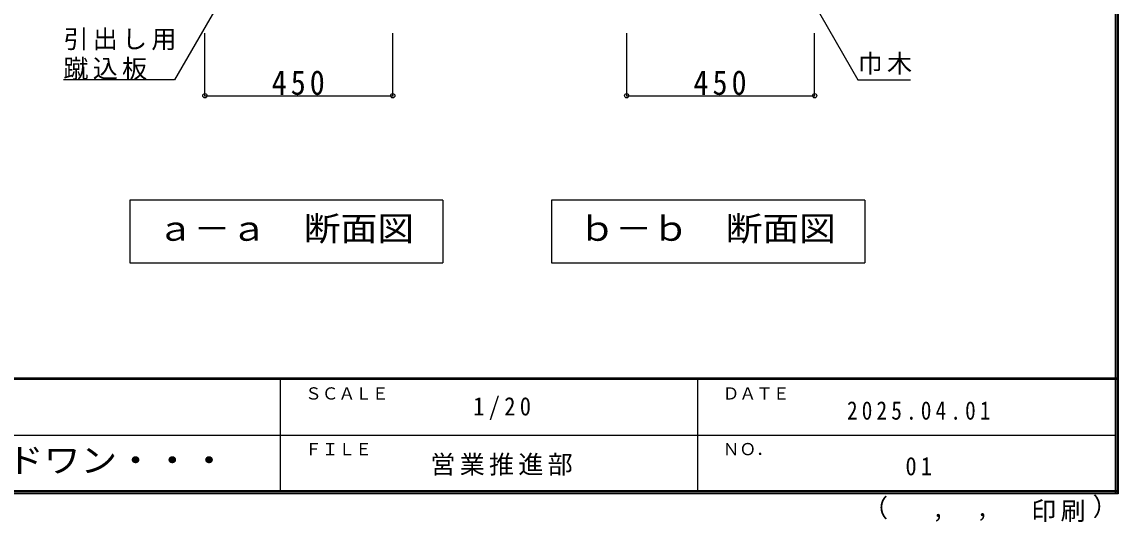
# Model space of a CAD drawing. Units: millimetres at full size, sheet at 1:20; details may follow other scales. Extents: x -8210 to 8210, y -5841 to 5773.
# Drawn here: x -3035 to -410, y 119 to 1317 of the extents above; entities that cross this region are included whole.
import ezdxf
from ezdxf.enums import TextEntityAlignment as Align

# ---------------------------------------------------------------- set-up
doc = ezdxf.new("R2010")
doc.units = ezdxf.units.MM
doc.header["$LTSCALE"] = 20
doc.header["$PDMODE"] = 32
doc.header["$PDSIZE"] = 10
for name, color, linetype in [('0-A_文字', 7, 'Continuous'), ('0-B_寸法', 7, 'Continuous'), ('F-1_枠', 6, 'Continuous'), ('F-A_文字', 7, 'Continuous')]:
    doc.layers.add(name, color=color, linetype=linetype)
doc.styles.add('ＭＳ ゴシック', font='')
doc.styles.get('ＭＳ ゴシック').set_extended_font_data('MS Gothic')

msp = doc.modelspace()

# ---------------------------------------------------------------- linework, layer by layer
at = {"layer": '0-A_文字'}
for p, q in [((-2561.92, 1363.5), (-2669, 1178.03)), ((-2669, 1178.03), (-2935.28, 1178.03)), ((-2776.67, 889.77), (-2776.67, 739.77)), ((-2026.67, 889.77), (-2776.67, 889.77)), ((-2026.67, 889.77), (-2026.67, 739.77)), ((-1016.67, 889.77), (-1016.67, 739.77)), ((-2776.67, 739.77), (-2026.67, 739.77)), ((-1766.67, 739.77), (-1016.67, 739.77))]:
    msp.add_line(p, q, dxfattribs=at)
for points in [[(-1140.48, 1363.5), (-1033.4, 1178.03), (-907.37, 1178.03)], [(-1016.67, 889.77), (-1766.67, 889.77), (-1766.67, 739.77)]]:
    msp.add_lwpolyline(points, dxfattribs=at)
at = {"layer": '0-B_寸法', "color": 4}
for p, q in [((-2596.67, 1139.77), (-2596.67, 1289.77)), ((-2146.67, 1139.77), (-2146.67, 1289.77)), ((-1586.67, 1139.77), (-1586.67, 1289.77)), ((-1136.67, 1139.77), (-1136.67, 1289.77)), ((-2596.67, 1139.77), (-2146.67, 1139.77)), ((-1586.67, 1139.77), (-1136.67, 1139.77))]:
    msp.add_line(p, q, dxfattribs=at)
at = {"layer": '0-B_寸法'}
for p in [(-2596.67, 1139.77), (-2146.67, 1139.77), (-1586.67, 1139.77), (-1136.67, 1139.77)]:
    msp.add_point(p, dxfattribs=at)
at = {"layer": 'F-1_枠'}
for p, q in [((-416.67, 5773.33), (-416.67, 186.67)), ((-413.33, 5773.33), (-413.33, 186.67)), ((-410, 5773.33), (-410, 186.67)), ((-410, 463.33), (-8210, 463.33)), ((-410, 460), (-8210, 460)), ((-2416.67, 460), (-2416.67, 193.33)), ((-1416.67, 460), (-1416.67, 193.33)), ((-4310, 326.67), (-416.67, 326.66)), ((-410, 193.33), (-8210, 193.33)), ((-410, 190), (-8210, 190)), ((-410, 186.67), (-8210, 186.67))]:
    msp.add_line(p, q, dxfattribs=at)

# ---------------------------------------------------------------- texts
at = {"layer": '0-A_文字', "style": 'ＭＳ ゴシック', "width": 1.1}
for s, p in [('ａ－ａ\u3000断面図', (-2711.67, 774.77)), ('ｂ－ｂ\u3000断面図', (-1701.67, 774.77))]:
    msp.add_text(s, height=58.65, dxfattribs=at).set_placement(p, align=Align.BOTTOM_LEFT)
at = {"layer": '0-A_文字', "char_height": 43.99, "attachment_point": 7, "style": 'ＭＳ ゴシック'}
for s, insert in [('\\T1.17;引出し用', (-2935.28, 1248.51)), ('\\T1.17;巾木', (-1033.4, 1189.98)), ('\\T1.17;蹴込板', (-2935.28, 1178.03))]:
    msp.add_mtext(s, dxfattribs=dict(at, insert=insert))
at = {"layer": '0-B_寸法', "char_height": 58.65, "attachment_point": 7, "style": 'ＭＳ ゴシック'}
for insert in [(-2436.67, 1140.98), (-1426.67, 1140.98)]:
    msp.add_mtext('\\T1.27;\\W0.9;450', dxfattribs=dict(at, insert=insert))
at = {"layer": 'F-A_文字', "style": 'ＭＳ ゴシック'}
for s, height, p in [('ＳＣＡＬＥ', 29.33, (-2356.67, 403.33)), ('ＤＡＴＥ', 29.33, (-1356.67, 403.33)), ('ＦＩＬＥ', 29.33, (-2356.67, 270)), ('ＮＯ．', 29.33, (-1356.67, 270)), ('）', 43.99, (-471.06, 120.58)), ('（', 43.99, (-1020.64, 117.79)), (',', 43.99, (-855.82, 117.79)), (',', 43.99, (-749.87, 119.65))]:
    msp.add_text(s, height=height, dxfattribs=at).set_placement(p, align=Align.BOTTOM_LEFT)
at = {"layer": 'F-A_文字', "style": 'ＭＳ ゴシック', "width": 1.1}
msp.add_text('ウッドワン・・・', height=58.65, dxfattribs=at).set_placement((-3246.67, 220), align=Align.BOTTOM_LEFT)
at = {"layer": 'F-A_文字', "char_height": 43.99, "attachment_point": 7, "style": 'ＭＳ ゴシック'}
for s, insert in [('\\T1.38;\\W0.9;1/20', (-1954.17, 363.33)), ('\\T1.39;\\W0.85;2025.04.01', (-1059.17, 363.33)), ('\\T1.17;営業推進部', (-2056.67, 230)), ('\\T1.36;\\W0.9;01', (-919.17, 230)), ('\\T1.17;印刷', (-617.9, 118.72))]:
    msp.add_mtext(s, dxfattribs=dict(at, insert=insert))

doc.saveas('drawing.dxf')
